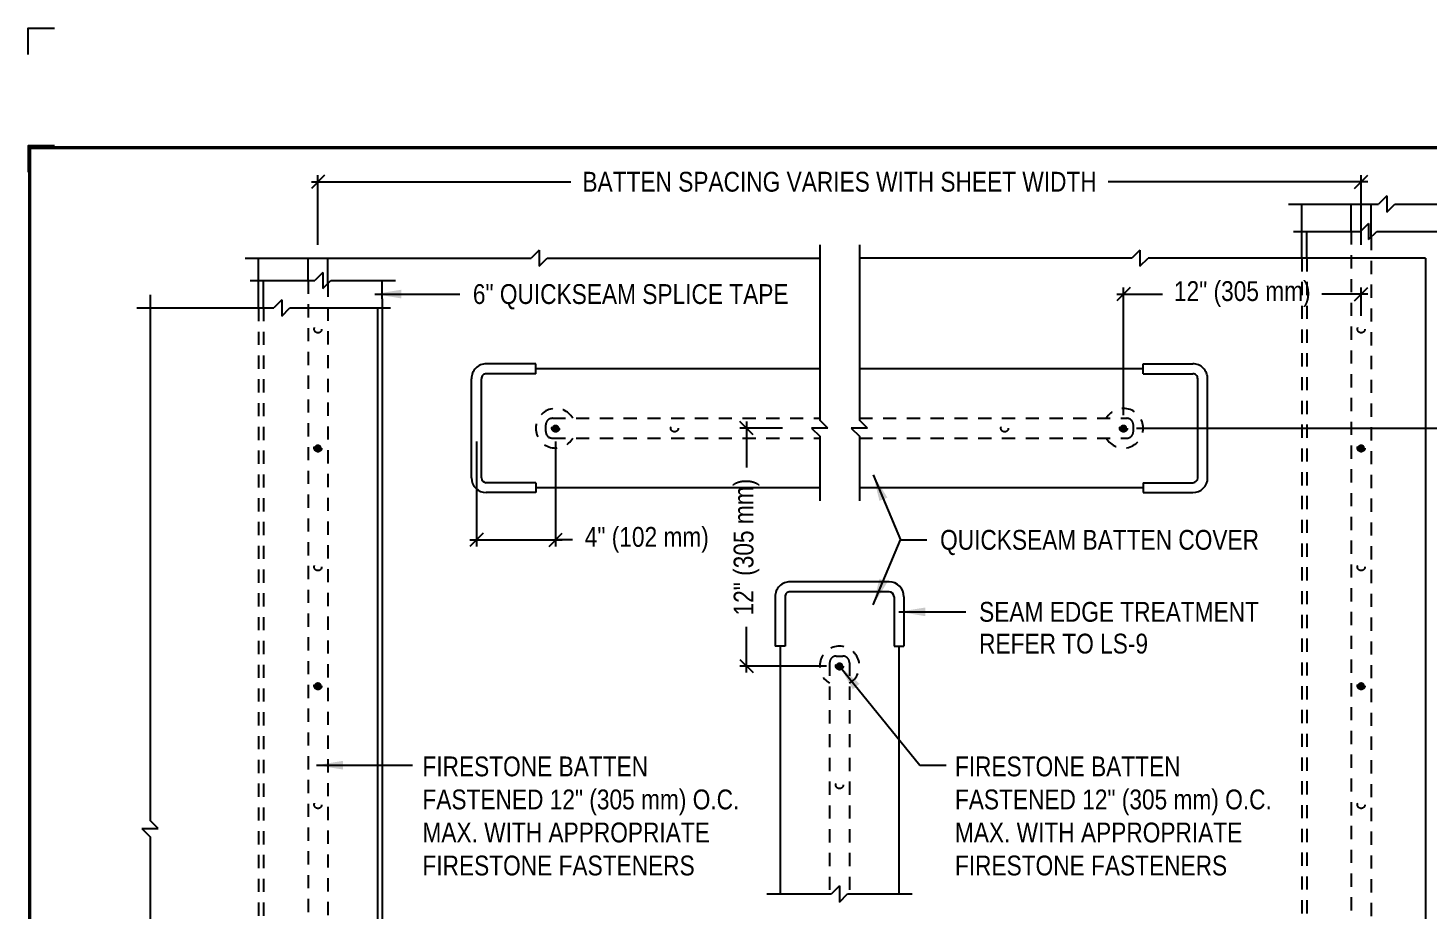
# Model space of a CAD drawing. Header units: inches. Extents: x 233.4 to 253.5, y -188.7 to -171.9.
# Drawn here: x 233.45 to 246.7, y -180.28 to -171.93 of the extents above; entities that cross this region are included whole.
import ezdxf
from ezdxf.enums import TextEntityAlignment as Align

# ---------------------------------------------------------------- set-up
doc = ezdxf.new("R2010")
doc.units = ezdxf.units.IN
doc.header["$MEASUREMENT"] = 0
doc.linetypes.add('HIDDEN2', pattern=[0.1875, 0.125, -0.0625])
doc.layers.get('0').update_dxf_attribs({"linetype": 'CONTINUOUS'})
doc.layers.get('DEFPOINTS').update_dxf_attribs({"linetype": 'CONTINUOUS'})
for name, color, linetype in [('FSBP-ACCESSORY-FIRESTONE', 7, 'CONTINUOUS'), ('FSBP-ANNO-NOTE', 7, 'CONTINUOUS'), ('FSBP-MEMBRANE', 7, 'CONTINUOUS'), ('FSBP-SEALANTS', 1, 'CONTINUOUS'), ('FSBP-TTLB-BORDER', 7, 'CONTINUOUS'), ('FSBP-TTLB-TEXT', 7, 'CONTINUOUS')]:
    doc.layers.add(name, color=color, linetype=linetype)
doc.styles.add('FSBP_ARIAL', font='arial.ttf')
doc.styles.add('FSBP_ARIAL_BOLD', font='')
doc.styles.add('FSBP_ARIAL_NAR', font='ARIALN.TTF')
doc.styles.get('FSBP_ARIAL_BOLD').set_extended_font_data('Arial Black')
doc.dimstyles.new('FSBP-DIM', dxfattribs={"dimtxt": 0.1875, "dimasz": 0.125, "dimexe": 0.0625, "dimexo": 0.125, "dimgap": 0.125, "dimtad": 0, "dimdec": 0, "dimzin": 1, "dimdsep": 46, "dimlunit": 4, "dimtxsty": 'FSBP_ARIAL_NAR', "dimblk": 'OBLIQUE', "dimcen": 0.09375, "dimdle": 0.0625, "dimclrd": 256, "dimclre": 256, "dimclrt": 256, "dimadec": 0, "dimazin": 0, "dimtfac": 1, "dimtdec": 0, "dimtmove": 1, "dimatfit": 3, "dimfxl": 1, "dimtolj": 1, "dimtzin": 0, "dimlwd": -1, "dimlwe": -1, "dimarcsym": 0})
doc.dimstyles.new('FSBP-LEADER', dxfattribs={"dimtxt": 0.1875, "dimasz": 0.25, "dimexe": 0.0625, "dimexo": 0.125, "dimgap": 0.125, "dimtad": 0, "dimtih": 1, "dimtoh": 1, "dimdec": 4, "dimzin": 0, "dimdsep": 46, "dimlunit": 4, "dimtxsty": 'FSBP_ARIAL_NAR', "dimcen": 0.09375, "dimclrd": 256, "dimclre": 256, "dimclrt": 256, "dimadec": 0, "dimazin": 0, "dimtfac": 1, "dimtdec": 4, "dimtofl": 0, "dimtmove": 0, "dimatfit": 3, "dimfxl": 1, "dimtolj": 1, "dimtzin": 0, "dimlwd": -1, "dimlwe": -1, "dimarcsym": 0})

# ---------------------------------------------------------------- blocks, each defined once
blk = doc.blocks.new('TTLB-EPDM_1')
at = {"layer": 'DEFPOINTS', "linetype": 'Continuous', "ltscale": 1.75}
blk.add_lwpolyline([(-0.015625, 13.88083333333333), (-0.015625, 14.13083333333333), (0.234375, 14.13083333333333)], dxfattribs=at)
at = {"layer": 'DEFPOINTS', "color": 1}
blk.add_lwpolyline([(0.234375, 13.015625), (-0.015625, 13.015625), (-0.015625, 12.765625)], dxfattribs=at)
at = {"layer": 'FSBP-TTLB-BORDER', "const_width": 0.03125}
blk.add_lwpolyline([(20, 0), (20, 13), (0, 13), (0, 0)], dxfattribs=at)
at = {"layer": 'FSBP-TTLB-TEXT'}
for tag, height, style, p in [('MAXIMUM_WARRANTY', 0.1875, 'FSBP_ARIAL_BOLD', (18.03987100774941, 0.2240244307510579)), ('ACCPT_SYSTEMS', 0.21875, 'FSBP_ARIAL', (12.49438170418193, -1.125))]:
    blk.add_attdef(tag, text='', height=height, dxfattribs=dict(at, style=style)).set_placement(p, align=Align.MIDDLE_LEFT)
for tag, height, style, p in [('DETAIL_DESCP_LINE_1', 0.21875, 'FSBP_ARIAL_BOLD', (10.33118450231211, -0.3736318192489421)), ('ISSUE_REV_DATE', 0.21875, 'FSBP_ARIAL', (16.84069633627263, -0.7282559425942452)), ('DETAIL_NUMBER', 0.4375, 'FSBP_ARIAL', (18.91941590748775, -0.8931630692489421))]:
    blk.add_attdef(tag, text='', height=height, dxfattribs=dict(at, style=style)).set_placement(p, align=Align.MIDDLE_CENTER)
blk = doc.blocks.new('_OBLIQUE')
at = {"color": 0, "linetype": 'ByBlock'}
blk.add_line((-0.5, -0.5), (0.5, 0.5), dxfattribs=at)
blk = doc.blocks.new('*D5')
at = {"layer": 'DEFPOINTS', "color": 0, "transparency": 16777216}
for p in [(246.0666716077559, -174.4454996984377), (246.0666716077559, -174.777290296413), (243.8166716077559, -175.714790296413)]:
    blk.add_point(p, dxfattribs=at)
at = {"layer": 'FSBP-ANNO-NOTE', "transparency": 16777216}
for p, q in [((243.8166716077559, -175.589790296413), (243.8166716077559, -174.3829996984377)), ((246.0666716077559, -174.652290296413), (246.0666716077559, -174.3829996984377)), ((243.7541716077559, -174.4454996984377), (244.1877920033903, -174.4454996984377)), ((246.1291716077559, -174.4454996984377), (245.6955512121215, -174.4454996984377))]:
    blk.add_line(p, q, dxfattribs=at)
at = {"layer": 'FSBP-ANNO-NOTE', "transparency": 16777216, "xscale": 0.125, "yscale": 0.125, "zscale": 0.125, "rotation": 180}
blk.add_blockref('_OBLIQUE', (243.8166716077559, -174.4454996984377), dxfattribs=at)
at = {"layer": 'FSBP-ANNO-NOTE', "transparency": 16777216, "xscale": 0.125, "yscale": 0.125, "zscale": 0.125}
blk.add_blockref('_OBLIQUE', (246.0666716077559, -174.4454996984377), dxfattribs=at)
at = {"layer": 'FSBP-ANNO-NOTE', "transparency": 16777216, "insert": (244.9416716077559, -174.4454996984377), "char_height": 0.1875, "attachment_point": 5, "style": 'FSBP_ARIAL_NAR'}
blk.add_mtext('\\A1;12" (305 mm)', dxfattribs=at)
blk = doc.blocks.new('*D6')
at = {"layer": 'DEFPOINTS', "color": 0, "transparency": 16777216}
for p in [(237.6916716077559, -175.714790296413), (238.4416716077559, -175.714790296413), (238.4416716077559, -176.7709895714395)]:
    blk.add_point(p, dxfattribs=at)
at = {"layer": 'FSBP-ANNO-NOTE', "transparency": 16777216}
for p, q in [((237.6916716077559, -175.839790296413), (237.6916716077559, -176.8334895714395)), ((238.4416716077559, -175.839790296413), (238.4416716077559, -176.8334895714395)), ((237.6291716077559, -176.7709895714395), (238.5041716077559, -176.7709895714395)), ((238.6000538091273, -176.7709895714395), (238.4416716077559, -176.7709895714395))]:
    blk.add_line(p, q, dxfattribs=at)
at = {"layer": 'FSBP-ANNO-NOTE', "transparency": 16777216, "xscale": 0.125, "yscale": 0.125, "zscale": 0.125, "rotation": 180}
blk.add_blockref('_OBLIQUE', (237.6916716077559, -176.7709895714395), dxfattribs=at)
at = {"layer": 'FSBP-ANNO-NOTE', "transparency": 16777216, "xscale": 0.125, "yscale": 0.125, "zscale": 0.125}
blk.add_blockref('_OBLIQUE', (238.4416716077559, -176.7709895714395), dxfattribs=at)
at = {"layer": 'FSBP-ANNO-NOTE', "transparency": 16777216, "insert": (239.3045004325925, -176.7709895714395), "char_height": 0.1875, "attachment_point": 5, "style": 'FSBP_ARIAL_NAR'}
blk.add_mtext('\\A1;4" (102 mm)', dxfattribs=at)
blk = doc.blocks.new('*D3')
at = {"layer": 'DEFPOINTS', "color": 0, "transparency": 16777216}
for p in [(246.0666716077557, -173.3839463871989), (236.1916716077557, -174.105371844863), (246.0666716077557, -174.105371844863)]:
    blk.add_point(p, dxfattribs=at)
at = {"layer": 'FSBP-ANNO-NOTE', "transparency": 16777216}
for p, q in [((236.1916716077557, -173.980371844863), (236.1916716077557, -173.3214463871989)), ((246.0666716077557, -173.980371844863), (246.0666716077557, -173.3214463871989)), ((236.1291716077557, -173.3839463871989), (238.5867517578239, -173.3839463871989)), ((246.1291716077557, -173.3839463871989), (243.6715914576875, -173.3839463871989))]:
    blk.add_line(p, q, dxfattribs=at)
at = {"layer": 'FSBP-ANNO-NOTE', "transparency": 16777216, "xscale": 0.125, "yscale": 0.125, "zscale": 0.125, "rotation": 180}
blk.add_blockref('_OBLIQUE', (236.1916716077557, -173.3839463871989), dxfattribs=at)
at = {"layer": 'FSBP-ANNO-NOTE', "transparency": 16777216, "xscale": 0.125, "yscale": 0.125, "zscale": 0.125}
blk.add_blockref('_OBLIQUE', (246.0666716077557, -173.3839463871989), dxfattribs=at)
at = {"layer": 'FSBP-ANNO-NOTE', "transparency": 16777216, "insert": (241.1291716077557, -173.3839463871989), "char_height": 0.1875, "attachment_point": 5, "style": 'FSBP_ARIAL_NAR'}
blk.add_mtext('\\A1;BATTEN SPACING VARIES WITH SHEET WIDTH', dxfattribs=at)
blk = doc.blocks.new('*D7')
at = {"layer": 'DEFPOINTS', "color": 0, "transparency": 16777216}
for p in [(240.2488062678929, -175.7147902964131), (240.713459944225, -175.7147902964131), (241.1291716077558, -177.9647902964131)]:
    blk.add_point(p, dxfattribs=at)
at = {"layer": 'FSBP-ANNO-NOTE', "transparency": 16777216}
for p, q in [((240.588459944225, -175.7147902964131), (240.1863062678929, -175.7147902964131)), ((240.2488062678929, -175.6522902964131), (240.2488062678929, -176.0859106920475)), ((240.2488062678929, -178.0272902964131), (240.2488062678929, -177.5936699007787)), ((241.0041716077558, -177.9647902964131), (240.1863062678929, -177.9647902964131))]:
    blk.add_line(p, q, dxfattribs=at)
at = {"layer": 'FSBP-ANNO-NOTE', "transparency": 16777216, "xscale": 0.125, "yscale": 0.125, "zscale": 0.125}
for p, rotation in [((240.2488062678929, -175.7147902964131), 90), ((240.2488062678929, -177.9647902964131), 270)]:
    blk.add_blockref('_OBLIQUE', p, dxfattribs=dict(at, rotation=rotation))
at = {"layer": 'FSBP-ANNO-NOTE', "transparency": 16777216, "insert": (240.2488062678929, -176.8397902964131), "char_height": 0.1875, "attachment_point": 5, "rotation": 90, "style": 'FSBP_ARIAL_NAR'}
blk.add_mtext('\\A1;12" (305 mm)', dxfattribs=at)

msp = doc.modelspace()

# ---------------------------------------------------------------- linework, layer by layer
at = {"layer": 'FSBP-ACCESSORY-FIRESTONE'}
for p, q in [((245.9729216077561, -173.8529413413128), (245.9729216077561, -173.5934145076916)), ((246.160421607756, -173.9061757013813), (246.160421607756, -173.5934145076916)), ((236.0979216077559, -174.3174485538784), (236.0979216077558, -174.1053718448629)), ((236.2854216077557, -174.347245413947), (236.2854216077557, -174.1053718448629))]:
    msp.add_line(p, q, dxfattribs=at)
at = {"layer": 'FSBP-ACCESSORY-FIRESTONE', "linetype": 'HIDDEN2'}
for p, q in [((245.9729216077561, -173.8529413413128), (245.9729216077561, -182.6835402964131)), ((246.160421607756, -173.9061757013813), (246.1604216077559, -182.6835402964131)), ((236.0979216077559, -174.3174485538785), (236.097921607756, -182.683540296413)), ((236.2854216077556, -174.347245413947), (236.2854216077557, -182.683540296413)), ((238.3479216077561, -175.7460402964129), (238.347921607756, -175.683540296413)), ((238.410421607756, -175.621040296413), (240.9416716077559, -175.621040296413)), ((241.3166716077558, -175.621040296413), (243.8479216077559, -175.621040296413)), ((243.9104216077559, -175.7460402964131), (243.9104216077559, -175.683540296413)), ((238.4104216077561, -175.8085402964129), (240.9416716077559, -175.808540296413)), ((241.3166716077559, -175.808540296413), (243.8479216077559, -175.8085402964131)), ((241.0354216077558, -177.933540296413), (241.0354216077559, -180.121040296413)), ((241.0979216077558, -177.871040296413), (241.1604216077558, -177.871040296413)), ((241.2229216077558, -177.933540296413), (241.2229216077558, -180.121040296413))]:
    msp.add_line(p, q, dxfattribs=at)
at = {"layer": 'FSBP-ACCESSORY-FIRESTONE', "const_width": 0.03515625}
for points in [[(238.4240934827559, -175.714790296413, 1), (238.4592497327559, -175.714790296413, 1)], [(243.7990934827559, -175.714790296413, 1), (243.8342497327559, -175.714790296413, 1)], [(236.1740934827557, -175.902290296413, -1), (236.2092497327557, -175.902290296413, -1)], [(246.0490934827558, -175.902290296413, -1), (246.0842497327558, -175.902290296413, -1)], [(241.1115934827558, -177.964790296413, 1), (241.1467497327558, -177.964790296413, 1)], [(236.1740934827557, -178.152290296413, -1), (236.2092497327557, -178.152290296413, -1)], [(246.0490934827557, -178.152290296413, -1), (246.0842497327557, -178.152290296413, -1)]]:
    msp.add_lwpolyline(points, format="xyb", close=True, dxfattribs=at)
at = {"layer": 'FSBP-ACCESSORY-FIRESTONE', "linetype": 'HIDDEN2'}
for centre in [(236.1916716077558, -174.777290296413), (246.0666716077559, -174.777290296413), (238.4416716077559, -175.714790296413), (239.5666716077559, -175.714790296413), (242.6916716077559, -175.714790296413), (243.8166716077559, -175.714790296413), (236.1916716077558, -175.902290296413), (246.0666716077558, -175.902290296413), (236.1916716077558, -177.027290296413), (246.0666716077559, -177.027290296413), (241.1291716077558, -177.964790296413), (236.1916716077557, -178.152290296413), (246.0666716077558, -178.152290296413), (241.1291716077558, -179.0897902964131), (236.1916716077558, -179.277290296413), (246.0666716077558, -179.277290296413)]:
    msp.add_circle(centre, 0.03515625, dxfattribs=at)
for centre, start, end in [((238.410421607756, -175.683540296413), 90, 180.0000000000196), ((243.8479216077559, -175.683540296413), 0, 90.00000000000061), ((243.8479216077559, -175.7460402964131), 269.9999999999977, 0), ((241.0979216077558, -177.933540296413), 90, 180.0000000000013), ((241.1604216077558, -177.933540296413), 359.9999999999999, 90)]:
    msp.add_arc(centre, 0.0625, start, end, dxfattribs=at)
at = {"layer": 'FSBP-ANNO-NOTE'}
msp.add_line((243.9416716077559, -175.714790296413), (249.8429919131966, -175.714790296413), dxfattribs=at)
at = {"layer": 'FSBP-MEMBRANE'}
for p, q in [((245.3791716077559, -173.5934145076916), (246.2318496319353, -173.5934145076916)), ((245.5041716077559, -174.1053718448632), (245.5041716077559, -173.5934145076916)), ((246.3085214920038, -173.5167426476232), (246.2318496319353, -173.5934145076916)), ((246.3085214920038, -173.5167426476232), (246.3085214920038, -173.6700863677601)), ((246.3085214920038, -173.6700863677601), (246.3851933520722, -173.5934145076916)), ((246.3851933520723, -173.5934145076915), (247.5147584156508, -173.5934145076916)), ((245.4260466077559, -173.8529413413129), (246.0603122476876, -173.8529413413128)), ((245.5510466077559, -174.1053718448632), (245.5510466077559, -173.8529413413129)), ((246.1369841077559, -173.7762694812445), (246.0603122476875, -173.8529413413129)), ((246.1369841077559, -173.7762694812445), (246.1369841077559, -173.9296132013814)), ((246.1369841077559, -173.9296132013814), (246.2136559678244, -173.8529413413129)), ((246.2136559678244, -173.8529413413129), (246.8479216077559, -173.8529413413129)), ((240.941671607756, -173.9803718448632), (240.9416716077559, -175.6381184363445)), ((241.316671607756, -173.9803718448632), (241.3166716077559, -175.6381184363445)), ((235.5041716077559, -174.1053718448629), (238.2087497476876, -174.1053718448632)), ((235.6291716077558, -174.5769392257643), (235.6291716077559, -174.1053718448629)), ((238.285421607756, -174.0286999847947), (238.2087497476876, -174.1053718448632)), ((238.285421607756, -174.0286999847947), (238.285421607756, -174.1820437049316)), ((238.285421607756, -174.1820437049316), (238.3620934678244, -174.1053718448632)), ((238.3620934678244, -174.1053718448632), (240.941671607756, -174.1053718448632)), ((243.8962497476875, -174.1053718448632), (241.3166716077559, -174.1053718448632)), ((243.9729216077559, -174.0286999847947), (243.8962497476875, -174.1053718448632)), ((243.9729216077559, -174.0286999847947), (243.9729216077559, -174.1820437049316)), ((243.9729216077559, -174.1820437049316), (244.0495934678244, -174.1053718448632)), ((246.676046607756, -174.1053718448629), (244.0495934678244, -174.1053718448632)), ((246.676046607756, -174.1053718448632), (246.6760466077558, -184.902290296413)), ((236.2385466077558, -174.24077669381), (236.1618747476873, -174.3174485538784)), ((236.2385466077558, -174.24077669381), (236.2385466077558, -174.3941204139468)), ((235.5510466077558, -174.3174485538784), (236.1618747476874, -174.3174485538784)), ((235.6760466077558, -174.5769392257643), (235.6760466077558, -174.3174485538785)), ((236.2385466077558, -174.3941204139468), (236.3152184678243, -174.3174485538784)), ((236.3152184678243, -174.3174485538784), (236.9260466077557, -174.3174485538784)), ((236.8010466077557, -174.4912387762365), (236.8010466077557, -174.3174485538784)), ((234.6033444041144, -174.4519392257642), (234.6033444041144, -179.425086238649)), ((235.8494408904715, -174.5002673656958), (235.772769030403, -174.5769392257642)), ((235.8494408904715, -174.5002673656958), (235.8494408904715, -174.6536110858327)), ((236.8010466077557, -174.4912387762365), (236.8010466077556, -184.902290296413)), ((234.4783444041144, -174.5769392257642), (235.772769030403, -174.5769392257643)), ((235.8494408904715, -174.6536110858327), (235.92611275054, -174.5769392257642)), ((235.92611275054, -174.5769392257642), (236.8791716077558, -174.5769392257643)), ((236.7541716077558, -174.5769392257643), (236.7541716077557, -184.902290296413)), ((240.9416716077559, -175.152290296413), (238.2541716077561, -175.152290296413)), ((244.0041716077558, -175.152290296413), (241.3166716077559, -175.152290296413)), ((241.0183434678244, -175.714790296413), (240.8649997476875, -175.714790296413)), ((240.8649997476875, -175.714790296413), (240.9416716077559, -175.7914621564815)), ((241.0183434678244, -175.714790296413), (240.9416716077559, -175.6381184363445)), ((241.3933434678244, -175.714790296413), (241.2399997476875, -175.714790296413)), ((241.2399997476875, -175.714790296413), (241.3166716077559, -175.7914621564815)), ((241.3933434678244, -175.714790296413), (241.3166716077559, -175.6381184363445)), ((240.9416716077559, -175.7914621564815), (240.9416716077559, -176.4022902964129)), ((241.3166716077559, -175.7914621564815), (241.3166716077559, -176.4022902964129)), ((240.9416716077559, -176.277290296413), (238.2541716077561, -176.277290296413)), ((244.0041716077558, -176.277290296413), (241.3166716077559, -176.277290296413)), ((240.5666716077557, -177.777290296413), (240.5666716077558, -180.121040296413)), ((241.6916716077557, -177.777290296413), (241.6916716077558, -180.121040296413)), ((234.6806193206833, -179.502361155218), (234.6033444041144, -179.4250862386492)), ((234.5260694875455, -179.502361155218), (234.6806193206833, -179.502361155218)), ((234.5260694875455, -179.502361155218), (234.6033444041144, -179.5796360717869)), ((234.6033444041144, -179.5796360717869), (234.6033444041144, -184.902290296413)), ((241.1291716077558, -180.0443684363445), (241.0524997476874, -180.121040296413)), ((241.1291716077558, -180.0443684363445), (241.1291716077558, -180.1977121564814)), ((240.4416716077557, -180.121040296413), (241.0524997476874, -180.121040296413)), ((241.1291716077558, -180.1977121564814), (241.2058434678243, -180.121040296413)), ((241.2058434678243, -180.121040296413), (241.8166716077557, -180.121040296413))]:
    msp.add_line(p, q, dxfattribs=at)
at = {"layer": 'FSBP-MEMBRANE', "linetype": 'HIDDEN2'}
for p, q in [((245.5041716077559, -174.1053718448632), (245.5041716077558, -184.902290296413)), ((245.5510466077559, -174.1053718448632), (245.5510466077558, -184.902290296413)), ((235.6291716077558, -174.5769392257643), (235.6291716077557, -184.902290296413)), ((235.6760466077558, -174.5769392257643), (235.6760466077557, -184.902290296413))]:
    msp.add_line(p, q, dxfattribs=at)
for centre, radius, start, end in [((238.4416716077561, -175.714790296413), 0.1875, 30.00000000000052, 330.0000000000009), ((243.8166716077559, -175.714790296413), 0.1875, 209.9999999999991, 149.9999999999995), ((238.4104216077561, -175.7460402964129), 0.0625, 180.0000000000173, 269.9999999999977), ((241.1291716077558, -177.964790296413), 0.1875, 300.0000000000033, 240.0000000000346)]:
    msp.add_arc(centre, radius, start, end, dxfattribs=at)
at = {"layer": 'FSBP-SEALANTS'}
for p, q in [((238.2541716077561, -175.1054152964131), (237.785421607756, -175.1054152964131)), ((238.2541716077561, -175.1991652964131), (238.2541716077561, -175.1054152964131)), ((244.0041716077559, -175.1991652964131), (244.0041716077559, -175.1054152964131)), ((244.0041716077559, -175.1054152964131), (244.4729216077559, -175.1054152964131)), ((237.644796607756, -176.1835402964131), (237.644796607756, -175.2460402964131)), ((237.738546607756, -176.1835402964131), (237.738546607756, -175.2460402964131)), ((238.2541716077561, -175.1991652964131), (237.785421607756, -175.1991652964131)), ((244.0041716077559, -175.1991652964131), (244.4729216077559, -175.1991652964131)), ((244.5197966077557, -176.1835402964131), (244.5197966077557, -175.2460402964131)), ((244.6135466077557, -176.1835402964131), (244.6135466077558, -175.2460402964131)), ((238.2541716077561, -176.2304152964131), (237.785421607756, -176.2304152964131)), ((238.2541716077561, -176.2304152964131), (238.2541716077561, -176.3241652964131)), ((244.0041716077559, -176.2304152964131), (244.4729216077559, -176.2304152964131)), ((244.0041716077559, -176.2304152964131), (244.0041716077559, -176.3241652964131)), ((238.2541716077561, -176.3241652964131), (237.785421607756, -176.3241652964131)), ((244.0041716077559, -176.3241652964131), (244.4729216077559, -176.3241652964131)), ((241.5979216077558, -177.167915296413), (240.6604216077558, -177.167915296413)), ((240.5197966077558, -177.3085402964129), (240.5197966077558, -177.777290296413)), ((240.6135466077558, -177.3085402964129), (240.6135466077558, -177.777290296413)), ((241.5979216077558, -177.261665296413), (240.6604216077558, -177.261665296413)), ((241.6447966077558, -177.308540296413), (241.6447966077558, -177.777290296413)), ((241.7385466077558, -177.308540296413), (241.7385466077558, -177.777290296413)), ((240.6135466077558, -177.777290296413), (240.5197966077558, -177.777290296413)), ((241.6447966077558, -177.777290296413), (241.7385466077558, -177.777290296413))]:
    msp.add_line(p, q, dxfattribs=at)
for centre, radius, start, end in [((237.7854216077561, -175.2460402964131), 0.140625, 89.99999999999959, 180.000000000001), ((244.4729216077557, -175.2460402964131), 0.140625, 359.9999999999991, 90.00000000000041), ((237.7854216077561, -175.2460402964131), 0.046875, 89.99999999999959, 180.000000000001), ((244.4729216077557, -175.2460402964131), 0.046875, 359.9999999999991, 90.00000000000041), ((237.7854216077561, -176.1835402964131), 0.140625, 180.0000000000012, 269.9999999999996), ((237.7854216077561, -176.1835402964131), 0.046875, 180.0000000000012, 269.9999999999996), ((244.4729216077557, -176.1835402964131), 0.140625, 270.0000000000004, 359.9999999999989), ((244.4729216077557, -176.1835402964131), 0.046875, 270.0000000000004, 359.9999999999989), ((240.6604216077558, -177.3085402964129), 0.140625, 89.99999999999898, 180.0000000000004), ((241.5979216077558, -177.308540296413), 0.140625, 4.071109992273301e-13, 89.99999999999878), ((240.6604216077558, -177.3085402964129), 0.046875, 89.99999999999898, 180.0000000000004), ((241.5979216077558, -177.308540296413), 0.046875, 4.071109992273301e-13, 89.99999999999878)]:
    msp.add_arc(centre, radius, start, end, dxfattribs=at)

# ---------------------------------------------------------------- block references
msp.add_blockref('TTLB-EPDM_1', (233.4627011304548, -186.0590378368975))

# ---------------------------------------------------------------- texts
at = {"layer": 'FSBP-ANNO-NOTE', "style": 'FSBP_ARIAL_NAR'}
for s, p in [('6" QUICKSEAM SPLICE TAPE', (237.6582588751447, -174.4454996984377)), ('QUICKSEAM BATTEN COVER', (242.0809443719756, -176.7709895714395)), ('SEAM EDGE TREATMENT', (242.450285979682, -177.4518767261718)), ('REFER TO LS-9', (242.450285979682, -177.7526579761718))]:
    msp.add_text(s, height=0.1875, dxfattribs=at).set_placement(p, align=Align.MIDDLE_LEFT)
at = {"layer": 'FSBP-ANNO-NOTE', "char_height": 0.1875, "attachment_point": 1, "style": 'FSBP_ARIAL_NAR'}
for insert in [(237.1807492184234, -178.8207472590148), (242.221096942536, -178.8207472590148)]:
    msp.add_mtext_dynamic_manual_height_columns('FIRESTONE BATTEN \\PFASTENED 12" (305 mm) O.C. MAX. WITH APPROPRIATE FIRESTONE FASTENERS', width=3.301437677684589, gutter_width=2.5, heights=[1.238575119738018], dxfattribs=dict(at, insert=insert))

# ---------------------------------------------------------------- dimensions: what is measured, and where the dimension line sits
at = {"layer": 'FSBP-ANNO-NOTE'}
dim = msp.add_linear_dim(base=(246.0666716077557, -173.3839463871989), p1=(236.1916716077557, -174.105371844863), p2=(246.0666716077557, -174.105371844863), text='BATTEN SPACING VARIES WITH SHEET WIDTH', dimstyle='FSBP-DIM', dxfattribs=at)
dim.commit()
dim.dimension.update_dxf_attribs({"geometry": '*D3', "text_midpoint": (241.1291716077557, -173.3839463871989)})
for base, p1, p2, text, picture, middle in [((246.0666716077559, -174.4454996984377), (243.8166716077559, -175.714790296413), (246.0666716077559, -174.777290296413), '12" (305 mm)', '*D5', (244.9416716077559, -174.4454996984377)), ((238.4416716077559, -176.7709895714395), (237.6916716077559, -175.714790296413), (238.4416716077559, -175.714790296413), '4" (102 mm)', '*D6', (239.3045004325925, -176.7709895714395))]:
    dim = msp.add_linear_dim(base=base, p1=p1, p2=p2, text=text, dimstyle='FSBP-DIM', dxfattribs=at)
    dim.commit()
    dim.dimension.update_dxf_attribs({"geometry": picture, "text_midpoint": middle, "dimtype": 160})
dim = msp.add_linear_dim(base=(240.2488062678929, -175.7147902964131), p1=(241.1291716077558, -177.9647902964131), p2=(240.713459944225, -175.7147902964131), angle=270, text='12" (305 mm)', dimstyle='FSBP-DIM', dxfattribs=at)
dim.commit()
dim.dimension.update_dxf_attribs({"geometry": '*D7', "text_midpoint": (240.2488062678929, -176.8397902964131), "dimtype": 160})

# ---------------------------------------------------------------- leaders
for points in [[(236.7297742487338, -174.4454996984377), (237.5332588751447, -174.4454996984377)], [(241.4476740261445, -176.1563133018975), (241.7059443719756, -176.7709895714395), (241.9559443719756, -176.7709895714395)], [(241.4476740261445, -177.3856658409816), (241.7059443719756, -176.7709895714395), (241.9559443719756, -176.7709895714395)], [(241.6916716077558, -177.4518767261718), (242.325285979682, -177.4518767261718)], [(241.1291716077558, -177.964790296413), (241.8899993809069, -178.9030981475295), (242.1399993809069, -178.9030981475295)], [(236.1773992297983, -178.9030981475295), (237.0852077837824, -178.9030981475295)]]:
    msp.add_leader(points, dimstyle='FSBP-LEADER', dxfattribs=at)

doc.saveas('drawing.dxf')
